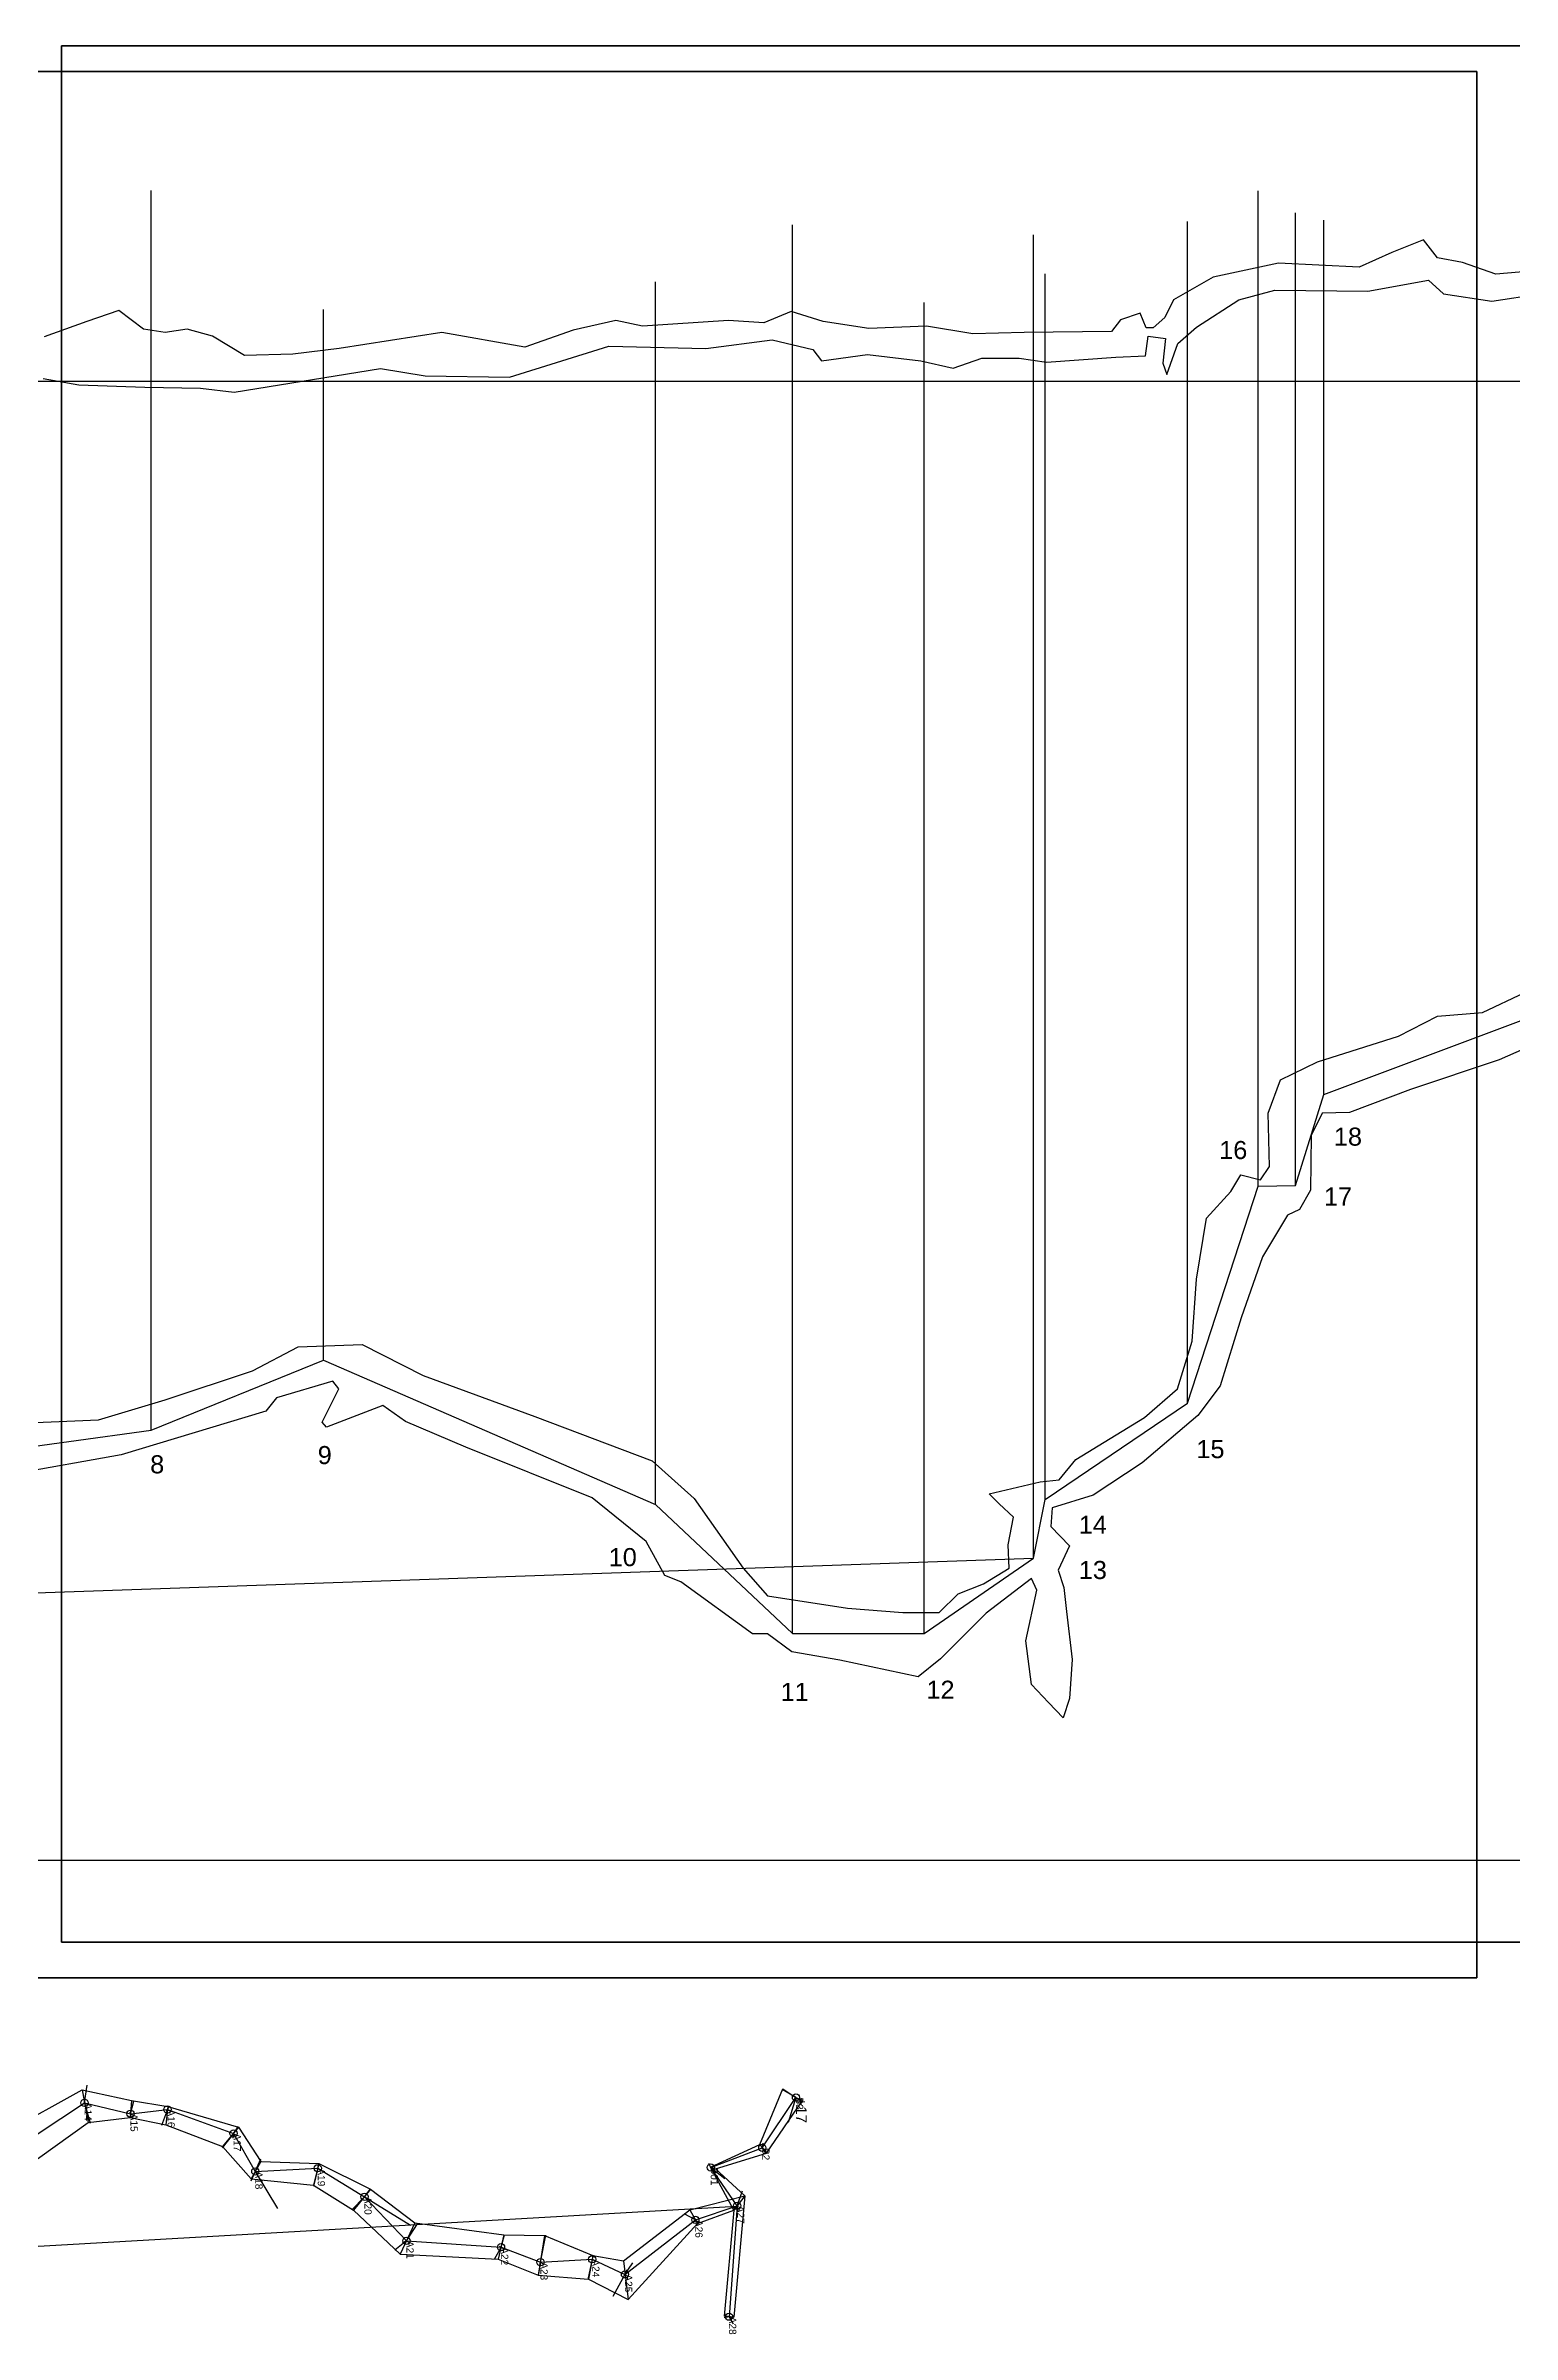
# Model space of a CAD drawing. Header units: inches. Extents: x 3 to 499, y -29 to 111.
# Drawn here: x 72.6 to 153.7, y -15.7 to 110.8 of the extents above; entities that cross this region are included whole.
import ezdxf

# ---------------------------------------------------------------- set-up
doc = ezdxf.new("R2010")
doc.units = ezdxf.units.IN
doc.header["$MEASUREMENT"] = 0
for name, color, linetype in [('Balme de Valfin', 92, 'Continuous'), ('CHEMINEMENTS', 1, 'Continuous'), ('CONTOURS_LARGEURS', 3, 'Continuous'), ('LARGEURS', 4, 'Continuous'), ('Paroits', 232, 'Continuous'), ('PDF _Images', 7, 'Continuous'), ('Points', 162, 'Continuous'), ('PROFONDEURS', 2, 'Continuous'), ('RADIALES', 9, 'Continuous'), ('STATIONS', 7, 'Continuous')]:
    doc.layers.add(name, color=color, linetype=linetype)
doc.styles.get("Standard").update_dxf_attribs({"font": 'arial.ttf'})
picture_1 = doc.add_image_def('image1.png', size_in_pixel=(1654, 2338))
picture_2 = doc.add_image_def('image2.png', size_in_pixel=(1654, 2338))

# ---------------------------------------------------------------- blocks, each defined once
blk = doc.blocks.new('balme Valfin 1')
at = {"layer": 'PDF _Images', "color": 7, "lineweight": 35}
image = blk.add_image(picture_1, insert=(11.6944, 0), size_in_units=(8.27, 11.69), rotation=90, dxfattribs=at)
image.dxf.flags = 15
blk = doc.blocks.new('balme Valfin 2')
at = {"layer": 'PDF _Images', "color": 7, "lineweight": 35}
image = blk.add_image(picture_2, insert=(11.6944, 0), size_in_units=(8.27, 11.69), rotation=90, dxfattribs=at)
image.dxf.flags = 15

msp = doc.modelspace()

# ---------------------------------------------------------------- linework, layer by layer
for p, q in [((78.48, 34.26), (78.48, 102.77)), ((139.65, 47.75), (139.65, 102.76)), ((141.72, 47.77), (141.72, 101.53)), ((113.91, 23.02), (113.91, 100.87)), ((127.23, 27.18), (127.23, 100.33)), ((135.75, 35.75), (135.75, 101.06)), ((143.29, 52.81), (143.29, 101.13)), ((106.35, 30.14), (106.35, 97.72)), ((127.88, 30.43), (127.88, 98.17)), ((87.99, 38.12), (87.99, 96.2)), ((121.2, 23.02), (121.2, 96.58)), ((16.14, 92.23), (217.85, 92.23)), ((22.78, 23.55), (127.23, 27.18)), ((8.29, 10.5), (242.76, 10.5)), ((22.01, -13.73), (110.84, -8.63))]:
    msp.add_line(p, q)
at = {"layer": 'Balme de Valfin'}
for points in [[(143.29, 52.81), (155.66, 57.46), (159.14, 61.82), (169, 61.6), (171.12, 49.42), (173.8, 49.37), (176.12, 39.37), (185.7, 29.99), (187.95, 19.99), (181.41, 9.62)], [(22.78, 23.55), (30.17, 23.55), (42.87, 36.11), (50.94, 28.64), (56.75, 31.32), (57.66, 35.67), (60.18, 37.16), (69.36, 33.01), (78.48, 34.26), (87.99, 38.12), (106.35, 30.14), (113.91, 23.02), (121.2, 23.02), (127.23, 27.18), (127.88, 30.43), (135.75, 35.75), (139.65, 47.75), (141.72, 47.77), (143.29, 52.81)]]:
    msp.add_lwpolyline(points, dxfattribs=at)
at = {"layer": 'CHEMINEMENTS'}
for p, q in [((70.87, -5.51), (74.79, -2.92)), ((74.79, -2.92), (77.33, -3.52)), ((77.33, -3.52), (79.38, -3.29)), ((79.38, -3.29), (83.03, -4.61)), ((112.25, -5.41), (114.11, -2.62)), ((83.03, -4.61), (84.23, -6.71)), ((109.4, -6.49), (112.25, -5.41)), ((84.23, -6.71), (87.68, -6.54)), ((87.68, -6.54), (90.26, -8.11)), ((110.86, -8.61), (109.4, -6.49)), ((90.26, -8.11), (92.58, -10.55)), ((108.55, -9.39), (110.86, -8.61)), ((110.86, -8.61), (110.41, -14.74)), ((104.66, -12.4), (108.55, -9.39)), ((92.58, -10.55), (97.81, -10.9)), ((97.81, -10.9), (99.99, -11.73)), ((99.99, -11.73), (102.85, -11.57)), ((102.85, -11.57), (104.66, -12.4))]:
    msp.add_line(p, q, dxfattribs=at)
at = {"layer": 'CONTOURS_LARGEURS'}
for p, q in [((70.47, -4.53), (74.66, -2.2)), ((74.66, -2.2), (77.38, -2.8)), ((112.11, -5.23), (113.38, -2.14)), ((113.38, -2.14), (114.44, -2.85)), ((74.99, -4.01), (77.32, -3.73)), ((77.32, -3.73), (79.28, -4.14)), ((77.38, -2.8), (79.4, -3.12)), ((79.4, -3.12), (83.31, -4.27)), ((112.49, -5.71), (114.44, -2.85)), ((71.34, -6.63), (74.99, -4.01)), ((79.28, -4.14), (82.42, -5.34)), ((83.31, -4.27), (84.53, -6.16)), ((82.42, -5.34), (84, -7.12)), ((84.53, -6.16), (87.74, -6.27)), ((87.74, -6.27), (90.59, -7.69)), ((109.38, -6.48), (112.11, -5.23)), ((109.67, -6.57), (112.49, -5.71)), ((84, -7.12), (87.44, -7.48)), ((87.44, -7.48), (89.65, -8.86)), ((110.67, -8.86), (109.38, -6.48)), ((111.28, -8.06), (109.67, -6.57)), ((90.59, -7.69), (93.05, -9.55)), ((104.58, -11.65), (108.25, -8.83)), ((108.25, -8.83), (111.28, -8.06)), ((111.28, -8.06), (110.67, -14.76)), ((89.65, -8.86), (92.23, -11.28)), ((93.05, -9.55), (97.96, -10.22)), ((104.83, -13.79), (108.66, -9.59)), ((108.66, -9.59), (110.67, -8.86)), ((110.67, -8.86), (110.14, -14.72)), ((92.23, -11.28), (97.66, -11.56)), ((97.96, -10.22), (100.22, -10.25)), ((100.22, -10.25), (102.89, -11.35)), ((102.89, -11.35), (104.58, -11.65)), ((97.66, -11.56), (99.87, -12.45)), ((99.87, -12.45), (102.64, -12.66)), ((102.64, -12.66), (104.83, -13.79)), ((110.67, -14.76), (110.14, -14.72))]:
    msp.add_line(p, q, dxfattribs=at)
at = {"layer": 'LARGEURS'}
for p, q in [((74.66, -2.2), (74.99, -4.01)), ((113.38, -2.14), (114.44, -2.85)), ((77.38, -2.8), (77.32, -3.73)), ((79.4, -3.12), (79.28, -4.14)), ((83.31, -4.27), (82.42, -5.34)), ((84.53, -6.16), (84, -7.12)), ((87.74, -6.27), (87.44, -7.48)), ((112.11, -5.23), (112.49, -5.71)), ((109.38, -6.48), (109.67, -6.57)), ((90.59, -7.69), (89.65, -8.86)), ((108.25, -8.83), (108.66, -9.59)), ((111.28, -8.06), (110.67, -8.86)), ((93.05, -9.55), (92.23, -11.28)), ((97.96, -10.22), (97.66, -11.56)), ((100.22, -10.25), (99.87, -12.45)), ((102.89, -11.35), (102.64, -12.66)), ((104.58, -11.65), (104.83, -13.79)), ((110.67, -14.76), (110.14, -14.72))]:
    msp.add_line(p, q, dxfattribs=at)
at = {"layer": 'Paroits'}
for points in [[(155.37, 98.36), (152.79, 98.15), (150.95, 98.79), (149.57, 99.05), (148.8, 100.04), (147.04, 99.35), (145.23, 98.53), (140.77, 98.75), (137.16, 97.98), (134.97, 96.73), (134.5, 95.75), (133.86, 95.19), (133.47, 95.19), (133.13, 96), (132.05, 95.62), (131.54, 94.97), (126.73, 94.93), (123.89, 94.85), (121.32, 95.27), (118.14, 95.15), (115.61, 95.53), (113.85, 96.09), (112.34, 95.45), (110.38, 95.58), (105.62, 95.28), (104.16, 95.58), (101.8, 95.06), (99.13, 94.12), (94.54, 94.93), (88.87, 94.03), (86.3, 93.73), (83.63, 93.65), (81.87, 94.72), (80.46, 95.11), (79.25, 94.93), (78.05, 95.11), (76.68, 96.14), (74.92, 95.53), (72.56, 94.68)], [(72.5, 92.39), (74.48, 92.04), (78.12, 91.91), (81.21, 91.84), (83.06, 91.63), (91.15, 92.94), (93.62, 92.52), (98.28, 92.46), (103.77, 94.17), (109.12, 94.03), (112.79, 94.52), (115.05, 93.98), (115.53, 93.36), (118.07, 93.7), (121.02, 93.36), (122.8, 92.95), (124.38, 93.5), (126.44, 93.5), (127.95, 93.29), (131.79, 93.56), (133.43, 93.63), (133.57, 94.73), (134.53, 94.59), (134.39, 93.22), (134.6, 92.61), (135.22, 94.32), (136.25, 95.21), (138.58, 96.72), (140.57, 97.27), (145.71, 97.2), (149.07, 97.81), (149.89, 97.06), (152.57, 96.65), (155.24, 97.06)], [(69.87, 34.59), (75.56, 34.83), (79.24, 35.93), (84.08, 37.53), (86.59, 38.87), (90.14, 38.99), (93.51, 37.28), (99.67, 35.01), (106.16, 32.56), (108.49, 30.48), (111.19, 26.63), (112.54, 25.1), (116.95, 24.42), (120.01, 24.18), (122.03, 24.18), (123.07, 25.22), (124.48, 25.77), (125.89, 26.63), (125.83, 27.91), (126.14, 29.44), (125.34, 30.18), (124.79, 30.73), (127.61, 31.4), (128.65, 31.52), (129.57, 32.63), (133.37, 34.95), (135.2, 36.54), (136, 39.18), (136.24, 42.6), (136.8, 45.97), (138.14, 47.44), (138.7, 48.36), (139.78, 48.1), (140.28, 48.83), (140.2, 51.78), (140.89, 53.62), (142.93, 54.61), (147.41, 56.03), (149.56, 57.14), (152.05, 57.34), (154.39, 58.45)], [(156.2, 56.15), (152.98, 54.73), (148.07, 53.08), (144.7, 51.81), (143.2, 51.78), (142.59, 50.55), (142.55, 47.52), (141.94, 46.45), (141.28, 46.14), (139.9, 43.84), (138.71, 40.47), (137.56, 36.71), (136.32, 35.07), (133.25, 32.46), (130.53, 30.66), (128.27, 29.97), (128.19, 28.94), (129.22, 27.87), (128.61, 26.52), (128.92, 25.57), (129.07, 24.23), (129.38, 21.58), (129.22, 19.43), (128.88, 18.36), (128.07, 19.2), (127.12, 20.2), (126.81, 22.62), (127.42, 25.41), (127.12, 26.06), (124.62, 24.15), (122.09, 21.62), (120.86, 20.62), (116.53, 21.54), (113.88, 22), (112.54, 23), (111.7, 23), (107.75, 25.87), (106.86, 26.22), (105.83, 28.1), (102.85, 30.52), (95.87, 33.32), (92.53, 34.74), (91.27, 35.62), (88.16, 34.43), (87.93, 34.7), (88.85, 36.54), (88.51, 36.96), (85.4, 36.04), (84.82, 35.31), (76.81, 32.9), (70.82, 31.82)]]:
    msp.add_lwpolyline(points, dxfattribs=at)
at = {"layer": 'Points'}
for centre in [(114.11, -2.62), (74.79, -2.92), (77.33, -3.52), (79.38, -3.29), (83.03, -4.61), (109.4, -6.49), (112.25, -5.41), (84.23, -6.71), (87.68, -6.54), (90.26, -8.11), (110.86, -8.61), (108.55, -9.39), (92.58, -10.55), (97.81, -10.9), (102.85, -11.57), (99.99, -11.73), (104.66, -12.4), (110.41, -14.74)]:
    msp.add_circle(centre, 0.2, dxfattribs=at)
at = {"layer": 'RADIALES'}
for p, q in [((74.79, -2.92), (74.93, -1.95)), ((114.11, -2.62), (113.35, -2.19)), ((74.79, -2.92), (74.72, -3)), ((74.79, -2.92), (75.1, -4.04)), ((74.79, -2.92), (74.95, -2.95)), ((77.33, -3.52), (77.31, -3.44)), ((77.33, -3.52), (77.51, -2.82)), ((77.33, -3.52), (77.36, -3.51)), ((77.33, -3.52), (77.34, -3.74)), ((79.38, -3.29), (79.04, -4.18)), ((79.38, -3.29), (79.3, -3.37)), ((79.38, -3.29), (79.49, -3.1)), ((79.38, -3.29), (79.38, -3.29)), ((114.11, -2.62), (113.67, -4)), ((114.11, -2.62), (114.01, -2.55)), ((114.11, -2.62), (114.47, -2.77)), ((83.03, -4.61), (82.39, -5.4)), ((83.03, -4.61), (82.98, -4.87)), ((83.03, -4.61), (83.3, -4.23)), ((83.03, -4.61), (83.03, -4.62)), ((84.23, -6.71), (84.54, -6.01)), ((87.68, -6.54), (87.76, -6.26)), ((109.4, -6.49), (109.29, -6.28)), ((112.25, -5.41), (112.17, -5.47)), ((112.25, -5.41), (112.29, -5.15)), ((112.25, -5.41), (112.45, -5.74)), ((84.23, -6.71), (83.99, -7.25)), ((84.23, -6.71), (84.23, -6.7)), ((84.23, -6.71), (85.45, -8.76)), ((84.23, -6.71), (84.23, -6.75)), ((87.68, -6.54), (87.45, -7.52)), ((87.68, -6.54), (87.63, -6.55)), ((87.68, -6.54), (87.69, -6.57)), ((109.4, -6.49), (109.38, -6.5)), ((109.4, -6.49), (110.17, -7.11)), ((109.4, -6.49), (109.42, -6.53)), ((90.26, -8.11), (89.56, -8.83)), ((90.26, -8.11), (90.24, -8.09)), ((90.26, -8.11), (90.6, -7.68)), ((90.26, -8.11), (92.8, -9.69)), ((90.26, -8.11), (90.34, -8.15)), ((110.86, -8.61), (110.84, -8.63)), ((110.86, -8.61), (111.16, -7.78)), ((110.86, -8.61), (110.89, -8.92)), ((110.86, -8.61), (110.87, -8.65)), ((92.58, -10.55), (93.19, -9.6)), ((108.55, -9.39), (107.94, -9.05)), ((108.55, -9.39), (108.52, -9.52)), ((108.55, -9.39), (108.61, -9.36)), ((108.55, -9.39), (108.71, -9.56)), ((92.58, -10.55), (91.94, -11.06)), ((92.58, -10.55), (92.36, -10.68)), ((92.58, -10.55), (92.61, -10.58)), ((97.81, -10.9), (97.44, -11.54)), ((97.81, -10.9), (97.73, -10.87)), ((97.81, -10.9), (97.74, -11)), ((97.81, -10.9), (98.01, -10.21)), ((99.99, -11.73), (100.28, -10.23)), ((102.85, -11.57), (102.95, -11.34)), ((99.99, -11.73), (99.86, -12.47)), ((99.99, -11.73), (99.95, -11.82)), ((99.99, -11.73), (99.96, -11.77)), ((102.85, -11.57), (102.61, -12.69)), ((102.85, -11.57), (102.87, -11.64)), ((102.85, -11.57), (102.88, -11.63)), ((104.66, -12.4), (103.98, -13.63)), ((104.66, -12.4), (105.09, -11.77)), ((104.66, -12.4), (104.78, -12.14)), ((104.66, -12.4), (104.68, -12.39)), ((110.41, -14.74), (110.14, -14.8)), ((110.41, -14.74), (110.65, -14.78)), ((110.41, -14.74), (110.64, -15.14)), ((110.41, -14.74), (110.44, -14.78))]:
    msp.add_line(p, q, dxfattribs=at)

# ---------------------------------------------------------------- block references
at = {"xscale": 12.7388535, "yscale": 12.7388535, "zscale": 12.7388535}
msp.add_blockref('balme Valfin 1', (2.77, 3.99), dxfattribs=at)
at = {"layer": 'Balme de Valfin', "xscale": 12.6750745, "yscale": 12.6750745, "zscale": 12.6750745}
msp.add_blockref('balme Valfin 2', (73.46, 5.95), dxfattribs=at)

# ---------------------------------------------------------------- texts
at = {"layer": 'Points', "char_height": 1, "attachment_point": 1}
for s, width, heights, insert in [('18', 2.0214, [0], (143.84, 50.98)), ('16', 1.5356, [1.02], (137.5, 50.24)), ('17', 2.0214, [0], (143.29, 47.67)), ('8', 2.0214, [0], (78.42, 32.87)), ('9', 2.0214, [0], (87.68, 33.38)), ('15', 2.0214, [0], (136.24, 33.71)), ('14', 2.0214, [0], (129.74, 29.53)), ('10', 2.0214, [0], (103.76, 27.74)), ('13', 2.0214, [0], (129.74, 27.03)), ('11', 2.0214, [0], (113.26, 20.29)), ('12', 2.0214, [0], (121.32, 20.41))]:
    msp.add_mtext_dynamic_manual_height_columns(s, width=width, gutter_width=1, heights=heights, dxfattribs=dict(at, insert=insert))
at = {"layer": 'PROFONDEURS'}
msp.add_text('+17', height=0.6, rotation=270, dxfattribs=at).set_placement((114.11, -2.62))
at = {"layer": 'STATIONS'}
for s, p in [('A14', (74.79, -2.92)), ('A15', (77.33, -3.52)), ('A16', (79.38, -3.29)), ('B3', (114.11, -2.62)), ('A17', (83.03, -4.61)), ('B2', (112.25, -5.41)), ('A18', (84.23, -6.71)), ('A19', (87.68, -6.54)), ('B01', (109.4, -6.49)), ('A20', (90.26, -8.11)), ('A27', (110.86, -8.61)), ('A26', (108.55, -9.39)), ('A21', (92.58, -10.55)), ('A22', (97.81, -10.9)), ('A23', (99.99, -11.73)), ('A24', (102.85, -11.57)), ('A25', (104.66, -12.4)), ('A28', (110.41, -14.74))]:
    msp.add_text(s, height=0.4, rotation=270, dxfattribs=at).set_placement(p)

doc.saveas('drawing.dxf')
